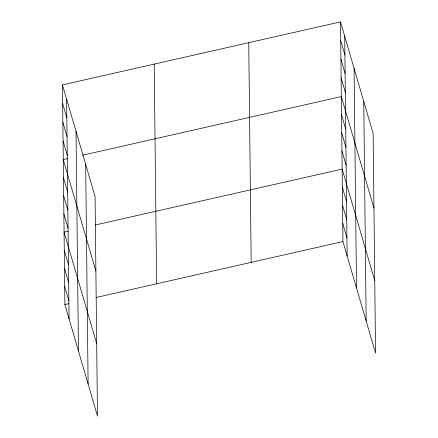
<?xml version="1.0" encoding="UTF-8"?>
<svg xmlns="http://www.w3.org/2000/svg" width="438" height="438" viewBox="0 0 438 438"><rect width="100%" height="100%" fill="white"/><g stroke="black" fill="none" stroke-linecap="round" stroke-linejoin="round"><path stroke-width="0.66" d="M62.442 84.884L95.057 196.421L97.493 416.1L64.879 304.563L62.442 84.884L340.507 21.9L373.121 133.437L375.558 353.116L342.943 241.579L340.507 21.9M67.928 158.523L63.269 159.574L95.889 271.111M82.552 155.211L341.333 96.59L373.948 208.127M68.065 231.165L64.074 232.069L96.688 343.606M95.325 224.99L342.138 169.084L374.753 280.621M64.879 304.563L68.87 303.66M96.13 297.484L342.943 241.579M340.715 40.575L344.909 54.92M340.917 59.245L345.117 73.595M341.125 77.92L345.325 92.265M341.536 114.712L345.73 129.062M341.733 132.84L345.932 147.184M341.936 150.962L346.135 165.312M342.341 187.207L346.535 201.557M342.538 205.329L346.737 219.679M342.74 223.457L346.934 237.801M62.65 103.56L66.844 117.91M62.858 122.229L67.052 136.579M63.067 140.905L67.26 155.255M63.472 177.702L67.671 192.047M63.674 195.824L67.868 210.174M63.877 213.947L68.071 228.297M64.276 250.197L68.47 264.541M64.479 268.319L68.673 282.669M64.676 286.441L68.876 300.791M363.743 101.364L366.179 321.043M354.079 68.323L356.516 287.996M344.701 36.25L347.137 255.929M248.746 42.683L251.182 262.362M154.203 64.101L156.64 283.78M85.678 164.349L88.115 384.027M76.02 131.307L78.451 350.986M66.642 99.234L69.073 318.913"/></g></svg>
